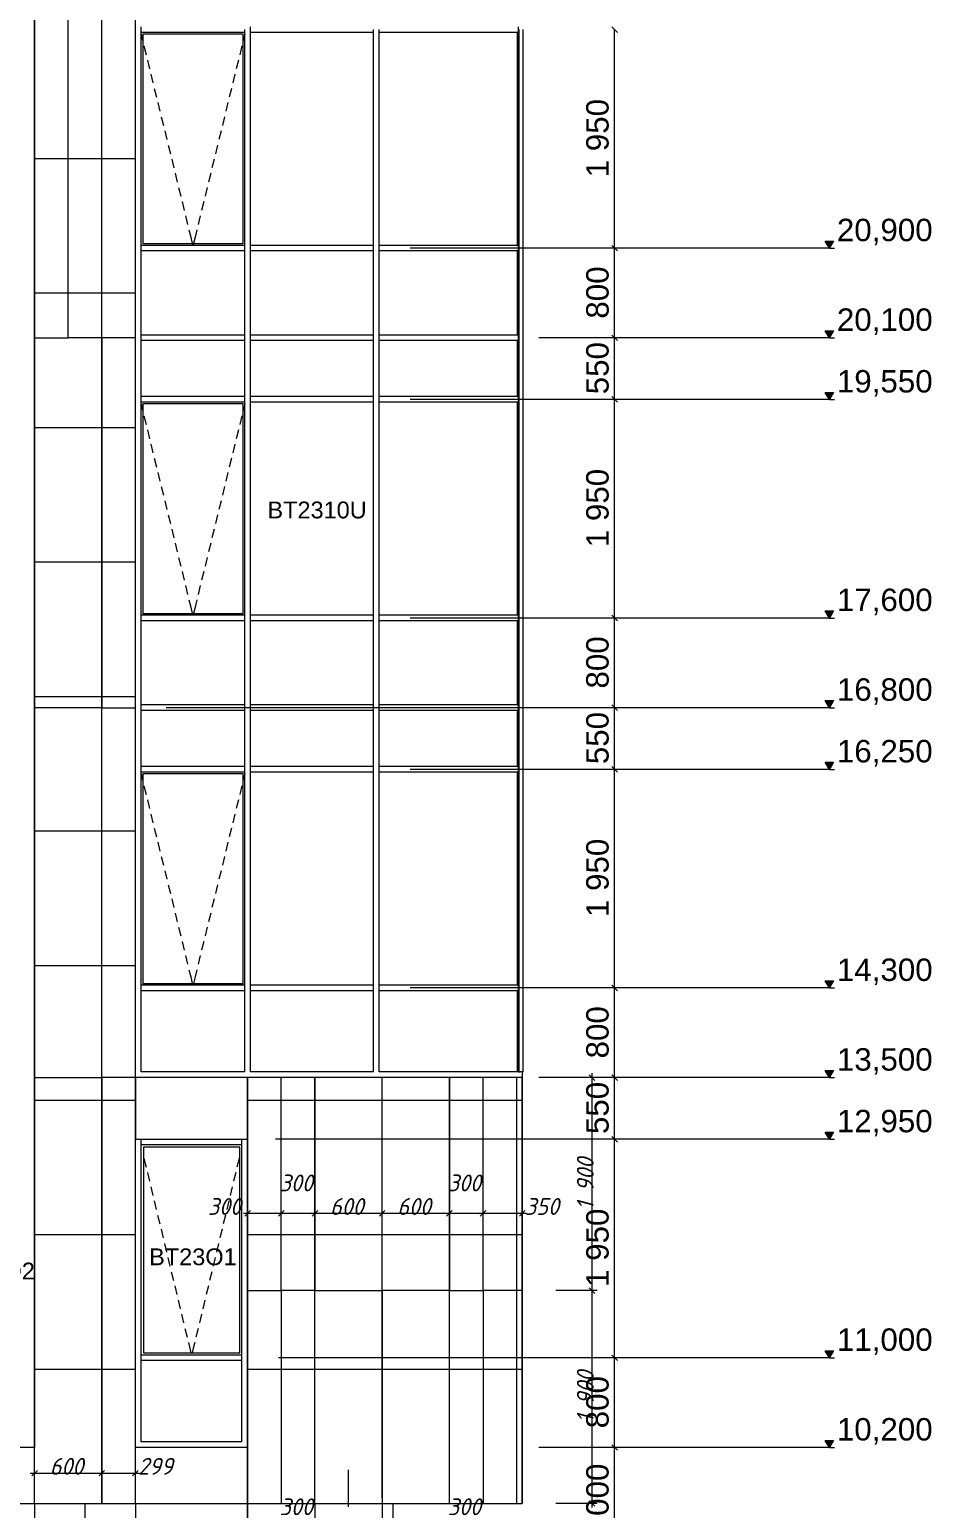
# Model space of a CAD drawing. Header units: millimetres. Extents: x 1499747 to 4230374, y -28481 to 441852.
# Drawn here: x 2748018 to 2756062, y 168941 to 182134 of the extents above; entities that cross this region are included whole.
import ezdxf
from ezdxf.xclip import XClip

# ---------------------------------------------------------------- set-up
doc = ezdxf.new("R2010")
doc.units = ezdxf.units.MM
doc.header["$MEASUREMENT"] = 0
doc.header["$XCLIPFRAME"] = 0
doc.linetypes.add('Штрихпунктирная', pattern=[670.277762, 352.777767, -176.388884, 0, -141.111112])
for name, color, linetype, lineweight in [('1 Фасад_42_Витражные окна_Ном._пера__1_Ном._пера__7', 7, 'Continuous', 18), ('1 Фасад_42_Витражные окна_Ном._пера__20_Ном._пера__1', 1, 'Continuous', 18), ('1 Фасад_42_Витражные окна_Ном._пера__3_Ном._пера__30', 30, 'Continuous', 18), ('1 Фасад_42_Витражные окна_Ном._пера__92_Ном._пера__233', 233, 'Continuous', 18), ('1 Фасад_42_Отделка керамика_Ном._пера__1_Ном._пера__7', 7, 'Continuous', 18), ('1 Фасад_42_Отделка керамика_Ном._пера__42_Ном._пера__8', 8, 'Continuous', 18), ('1 Фасад_42_Размер - ГКЛ перегородки_Ном._пера__5_Ном._пера__5', 5, 'Continuous', 18), ('1 Фасад_42_Размер - Общий_Ном._пера__1_Ном._пера__7', 7, 'Continuous', 18), ('1 Фасад_42_Сетка кладки_Ном._пера__1_Ном._пера__7', 7, 'Continuous', 18), ('1 Фасад_42_Сетка кладки_Ном._пера__20_Ном._пера__1', 1, 'Continuous', 18), ('1 Фасад_42_Сетка кладки_Ном._пера__62_Ном._пера__253', 252, 'Continuous', 18), ('1 Фасад_42_Элемент Модели - Оси_Ном._пера__2_Ном._пера__8', 8, 'Continuous', 18), ('Кабель 2х6 mm', 150, 'Continuous', 30)]:
    doc.layers.add(name, color=color, linetype=linetype, lineweight=lineweight)
doc.styles.add('СГЕНЕРИР_СТИЛЬ_1', font='')
doc.styles.add('СГЕНЕРИР_СТИЛЬ_2', font='arial.ttf')
doc.styles.get('СГЕНЕРИР_СТИЛЬ_1').set_extended_font_data('GOST Common', italic=True)

# ---------------------------------------------------------------- blocks, each defined once
blk = doc.blocks.new('Чертеж_5_42', base_point=(1557140, 9891))
at = {"layer": '1 Фасад_42_Размер - Общий_Ном._пера__1_Ном._пера__7', "linetype": 'Continuous', "true_color": 0x939598}
for points in [[(1561430, 30791), (1561466, 30854), (1561393, 30854)], [(1561430, 29991), (1561466, 30054), (1561393, 30054)], [(1561430, 29441), (1561466, 29504), (1561393, 29504)], [(1561430, 27491), (1561466, 27554), (1561393, 27554)], [(1561430, 26691), (1561466, 26754), (1561393, 26754)], [(1561430, 26141), (1561466, 26204), (1561393, 26204)], [(1561430, 24191), (1561466, 24254), (1561393, 24254)], [(1561430, 23391), (1561466, 23454), (1561393, 23454)], [(1561430, 22841), (1561466, 22904), (1561393, 22904)], [(1561430, 20891), (1561466, 20954), (1561393, 20954)], [(1561430, 20091), (1561466, 20154), (1561393, 20154)]]:
    blk.add_hatch(color=252, dxfattribs=at).paths.add_polyline_path(points)
at = {"layer": '1 Фасад_42_Витражные окна_Ном._пера__1_Ном._пера__7', "color": 252, "linetype": 'Continuous', "true_color": 0x939598}
for p, q in [((1555241, 30791), (1555241, 32741)), ((1555291, 32716), (1555291, 32766)), ((1556216, 32716), (1556216, 32741)), ((1556266, 32741), (1556266, 32766)), ((1556266, 32716), (1556266, 32741)), ((1557365, 32716), (1557365, 32741)), ((1557415, 32716), (1557415, 32741)), ((1558655, 32766), (1558655, 32716)), ((1558657, 30791), (1558657, 32741)), ((1558664, 30791), (1558664, 32741)), ((1558699, 30791), (1558699, 32741)), ((1555291, 30816), (1555291, 32716)), ((1556216, 32716), (1555291, 32716)), ((1556201, 32701), (1555306, 32701)), ((1555306, 32701), (1555306, 30831)), ((1556201, 30831), (1556201, 32701)), ((1556216, 30816), (1556216, 32716)), ((1556749, 32716), (1556266, 32716)), ((1556266, 30816), (1556266, 32716)), ((1557365, 32716), (1556749, 32716)), ((1557365, 30816), (1557365, 32716)), ((1557415, 30816), (1557415, 32716)), ((1558655, 32716), (1557415, 32716)), ((1558645, 32716), (1558645, 30816)), ((1555241, 29991), (1555241, 30791)), ((1556216, 30816), (1555291, 30816)), ((1555291, 30766), (1555291, 30816)), ((1555291, 30016), (1555291, 30766)), ((1556216, 30766), (1555291, 30766)), ((1555306, 30831), (1556201, 30831)), ((1556216, 30791), (1556216, 30816)), ((1556216, 30766), (1556216, 30791)), ((1556216, 30016), (1556216, 30766)), ((1556749, 30816), (1556266, 30816)), ((1556266, 30791), (1556266, 30816)), ((1556266, 30766), (1556266, 30791)), ((1556749, 30766), (1556266, 30766)), ((1556266, 30016), (1556266, 30766)), ((1557365, 30816), (1556749, 30816)), ((1557365, 30766), (1556749, 30766)), ((1557365, 30791), (1557365, 30816)), ((1557365, 30766), (1557365, 30791)), ((1557365, 30016), (1557365, 30766)), ((1558655, 30816), (1557415, 30816)), ((1557415, 30791), (1557415, 30816)), ((1557415, 30766), (1557415, 30791)), ((1557415, 30016), (1557415, 30766)), ((1558655, 30766), (1557415, 30766)), ((1558645, 30766), (1558645, 30016)), ((1558655, 30816), (1558655, 30766)), ((1558655, 30791), (1558657, 30791)), ((1558657, 29991), (1558657, 30791)), ((1558664, 29991), (1558664, 30791)), ((1558699, 29991), (1558699, 30791)), ((1555241, 29441), (1555241, 29991)), ((1556216, 30016), (1555291, 30016)), ((1555291, 29966), (1555291, 30016)), ((1555291, 29466), (1555291, 29966)), ((1556216, 29966), (1555291, 29966)), ((1556216, 29991), (1556216, 30016)), ((1556216, 29966), (1556216, 29991)), ((1556216, 29466), (1556216, 29966)), ((1556749, 30016), (1556266, 30016)), ((1556266, 29991), (1556266, 30016)), ((1556266, 29966), (1556266, 29991)), ((1556749, 29966), (1556266, 29966)), ((1556266, 29466), (1556266, 29966)), ((1557365, 30016), (1556749, 30016)), ((1557365, 29966), (1556749, 29966)), ((1557365, 29991), (1557365, 30016)), ((1557365, 29966), (1557365, 29991)), ((1557365, 29466), (1557365, 29966)), ((1558655, 30016), (1557415, 30016)), ((1557415, 29991), (1557415, 30016)), ((1557415, 29966), (1557415, 29991)), ((1557415, 29466), (1557415, 29966)), ((1558655, 29966), (1557415, 29966)), ((1558645, 29966), (1558645, 29466)), ((1558655, 30016), (1558655, 29966)), ((1558655, 29991), (1558657, 29991)), ((1558657, 29441), (1558657, 29991)), ((1558664, 29441), (1558664, 29991)), ((1558699, 29441), (1558699, 29991)), ((1555241, 27491), (1555241, 29441)), ((1556216, 29466), (1555291, 29466)), ((1555291, 29416), (1555291, 29466)), ((1556216, 29441), (1556216, 29466)), ((1556216, 29416), (1556216, 29441)), ((1556749, 29466), (1556266, 29466)), ((1556266, 29441), (1556266, 29466)), ((1556266, 29416), (1556266, 29441)), ((1557365, 29466), (1556749, 29466)), ((1557365, 29441), (1557365, 29466)), ((1557365, 29416), (1557365, 29441)), ((1558655, 29466), (1557415, 29466)), ((1557415, 29441), (1557415, 29466)), ((1557415, 29416), (1557415, 29441)), ((1558655, 29466), (1558655, 29416)), ((1558655, 29441), (1558657, 29441)), ((1558657, 27491), (1558657, 29441)), ((1558664, 27491), (1558664, 29441)), ((1558699, 27491), (1558699, 29441)), ((1555291, 27516), (1555291, 29416)), ((1556216, 29416), (1555291, 29416)), ((1556201, 29401), (1555306, 29401)), ((1555306, 29401), (1555306, 27531)), ((1556201, 27531), (1556201, 29401)), ((1556216, 27516), (1556216, 29416)), ((1556749, 29416), (1556266, 29416)), ((1556266, 27516), (1556266, 29416)), ((1557365, 29416), (1556749, 29416)), ((1557365, 27516), (1557365, 29416)), ((1557415, 27516), (1557415, 29416)), ((1558655, 29416), (1557415, 29416)), ((1558645, 29416), (1558645, 27516)), ((1555241, 26691), (1555241, 27491)), ((1556216, 27516), (1555291, 27516)), ((1555291, 27466), (1555291, 27516)), ((1555291, 26716), (1555291, 27466)), ((1556216, 27466), (1555291, 27466)), ((1555306, 27531), (1556201, 27531)), ((1556216, 27491), (1556216, 27516)), ((1556216, 27466), (1556216, 27491)), ((1556216, 26716), (1556216, 27466)), ((1556749, 27516), (1556266, 27516)), ((1556266, 27491), (1556266, 27516)), ((1556266, 27466), (1556266, 27491)), ((1556749, 27466), (1556266, 27466)), ((1556266, 26716), (1556266, 27466)), ((1557365, 27516), (1556749, 27516)), ((1557365, 27466), (1556749, 27466)), ((1557365, 27491), (1557365, 27516)), ((1557365, 27466), (1557365, 27491)), ((1557365, 26716), (1557365, 27466)), ((1558655, 27516), (1557415, 27516)), ((1557415, 27491), (1557415, 27516)), ((1557415, 27466), (1557415, 27491)), ((1557415, 26716), (1557415, 27466)), ((1558655, 27466), (1557415, 27466)), ((1558645, 27466), (1558645, 26716)), ((1558655, 27516), (1558655, 27466)), ((1558655, 27491), (1558657, 27491)), ((1558657, 26691), (1558657, 27491)), ((1558664, 26691), (1558664, 27491)), ((1558699, 26691), (1558699, 27491)), ((1555241, 26141), (1555241, 26691)), ((1556216, 26716), (1555291, 26716)), ((1555291, 26666), (1555291, 26716)), ((1555291, 26166), (1555291, 26666)), ((1556216, 26666), (1555291, 26666)), ((1556216, 26691), (1556216, 26716)), ((1556216, 26666), (1556216, 26691)), ((1556216, 26166), (1556216, 26666)), ((1556749, 26716), (1556266, 26716)), ((1556266, 26691), (1556266, 26716)), ((1556266, 26666), (1556266, 26691)), ((1556749, 26666), (1556266, 26666)), ((1556266, 26166), (1556266, 26666)), ((1557365, 26716), (1556749, 26716)), ((1557365, 26666), (1556749, 26666)), ((1557365, 26691), (1557365, 26716)), ((1557365, 26666), (1557365, 26691)), ((1557365, 26166), (1557365, 26666)), ((1558655, 26716), (1557415, 26716)), ((1557415, 26691), (1557415, 26716)), ((1557415, 26666), (1557415, 26691)), ((1557415, 26166), (1557415, 26666)), ((1558655, 26666), (1557415, 26666)), ((1558645, 26666), (1558645, 26166)), ((1558655, 26716), (1558655, 26666)), ((1558655, 26691), (1558657, 26691)), ((1558657, 26141), (1558657, 26691)), ((1558664, 26141), (1558664, 26691)), ((1558699, 26141), (1558699, 26691)), ((1555241, 24191), (1555241, 26141)), ((1555291, 26141), (1555291, 26166)), ((1556216, 26166), (1555291, 26166)), ((1555291, 26116), (1555291, 26141)), ((1556216, 26141), (1556216, 26166)), ((1556216, 26116), (1556216, 26141)), ((1556749, 26166), (1556266, 26166)), ((1556266, 26141), (1556266, 26166)), ((1556266, 26116), (1556266, 26141)), ((1557365, 26166), (1556749, 26166)), ((1557365, 26141), (1557365, 26166)), ((1557365, 26116), (1557365, 26141)), ((1558655, 26166), (1557415, 26166)), ((1557415, 26141), (1557415, 26166)), ((1557415, 26116), (1557415, 26141)), ((1558655, 26166), (1558655, 26116)), ((1558655, 26141), (1558657, 26141)), ((1558657, 24191), (1558657, 26141)), ((1558664, 24191), (1558664, 26141)), ((1558699, 24191), (1558699, 26141)), ((1556216, 26116), (1555291, 26116)), ((1555291, 24216), (1555291, 26116)), ((1556201, 26101), (1555306, 26101)), ((1555306, 26101), (1555306, 24231)), ((1556201, 24231), (1556201, 26101)), ((1556216, 24216), (1556216, 26116)), ((1556749, 26116), (1556266, 26116)), ((1556266, 24216), (1556266, 26116)), ((1557365, 26116), (1556749, 26116)), ((1557365, 24216), (1557365, 26116)), ((1557415, 24216), (1557415, 26116)), ((1558655, 26116), (1557415, 26116)), ((1558645, 26116), (1558645, 24216)), ((1555241, 23391), (1555241, 24191)), ((1556216, 24216), (1555291, 24216)), ((1555291, 24166), (1555291, 24216)), ((1555291, 23441), (1555291, 24166)), ((1556216, 24166), (1555291, 24166)), ((1555306, 24231), (1556201, 24231)), ((1556216, 24191), (1556216, 24216)), ((1556216, 24166), (1556216, 24191)), ((1556216, 23441), (1556216, 24166)), ((1556749, 24216), (1556266, 24216)), ((1556266, 24191), (1556266, 24216)), ((1556266, 24166), (1556266, 24191)), ((1556749, 24166), (1556266, 24166)), ((1556266, 23441), (1556266, 24166)), ((1557365, 24216), (1556749, 24216)), ((1557365, 24166), (1556749, 24166)), ((1557365, 24191), (1557365, 24216)), ((1557365, 23441), (1557365, 24191)), ((1558655, 24216), (1557415, 24216)), ((1557415, 24191), (1557415, 24216)), ((1557415, 24166), (1557415, 24191)), ((1558655, 24166), (1557415, 24166)), ((1557415, 23441), (1557415, 24166)), ((1558645, 24166), (1558645, 23441)), ((1558655, 24216), (1558655, 24166)), ((1558655, 24191), (1558657, 24191)), ((1558657, 23441), (1558657, 24191)), ((1558664, 23441), (1558664, 24191)), ((1558699, 23441), (1558699, 24191)), ((1556241, 23391), (1555241, 23391)), ((1556216, 23441), (1555291, 23441)), ((1557390, 23391), (1556241, 23391)), ((1557365, 23441), (1556266, 23441)), ((1558690, 23391), (1557390, 23391)), ((1558657, 23441), (1557415, 23441)), ((1558657, 23441), (1558664, 23441)), ((1558664, 23441), (1558673, 23441)), ((1558690, 23441), (1558673, 23441)), ((1558690, 23441), (1558699, 23441)), ((1558690, 23441), (1558690, 23391)), ((1555291, 22791), (1555291, 22841)), ((1556191, 22791), (1556191, 22841)), ((1556191, 22791), (1555291, 22791)), ((1555291, 22391), (1555291, 22791)), ((1555311, 22771), (1555311, 20936)), ((1556171, 22771), (1555311, 22771)), ((1556171, 20936), (1556171, 22771)), ((1556191, 22391), (1556191, 22791)), ((1555291, 20916), (1555291, 22391)), ((1556191, 20916), (1556191, 22391)), ((1555291, 20891), (1555291, 20916)), ((1556191, 20916), (1555291, 20916)), ((1555291, 20866), (1555291, 20891)), ((1555291, 20141), (1555291, 20866)), ((1556191, 20866), (1555291, 20866)), ((1555311, 20936), (1556171, 20936)), ((1556191, 20891), (1556191, 20916)), ((1556191, 20866), (1556191, 20891)), ((1556191, 20141), (1556191, 20866)), ((1556191, 20141), (1555291, 20141))]:
    blk.add_line(p, q, dxfattribs=at)
at = {"layer": '1 Фасад_42_Витражные окна_Ном._пера__3_Ном._пера__30', "color": 252, "linetype": 'Continuous', "true_color": 0x939598}
for p, q in [((1555291, 32701), (1555305, 32644)), ((1555316, 32595), (1555335, 32517)), ((1556190, 32595), (1556171, 32517)), ((1556216, 32701), (1556202, 32644)), ((1555347, 32469), (1555366, 32391)), ((1556159, 32469), (1556140, 32391)), ((1555378, 32342), (1555397, 32265)), ((1556128, 32342), (1556109, 32265)), ((1555409, 32216), (1555428, 32138)), ((1556097, 32216), (1556078, 32138)), ((1555440, 32090), (1555459, 32012)), ((1556066, 32090), (1556047, 32012)), ((1555471, 31964), (1555490, 31886)), ((1556035, 31964), (1556016, 31886)), ((1555502, 31837), (1555521, 31760)), ((1556004, 31837), (1555985, 31760)), ((1555533, 31711), (1555552, 31633)), ((1555973, 31711), (1555954, 31633)), ((1555564, 31585), (1555583, 31507)), ((1555942, 31585), (1555923, 31507)), ((1555595, 31459), (1555614, 31381)), ((1555912, 31459), (1555892, 31381)), ((1555626, 31332), (1555645, 31255)), ((1555881, 31332), (1555862, 31255)), ((1555656, 31206), (1555675, 31128)), ((1555850, 31206), (1555831, 31128)), ((1555687, 31080), (1555706, 31002)), ((1555819, 31080), (1555800, 31002)), ((1555718, 30953), (1555734, 30889)), ((1555734, 30889), (1555748, 30831)), ((1555772, 30889), (1555758, 30831)), ((1555788, 30953), (1555772, 30889)), ((1555748, 30831), (1555752, 30816)), ((1555758, 30831), (1555754, 30816)), ((1555291, 29401), (1555305, 29344)), ((1555316, 29295), (1555335, 29217)), ((1556190, 29295), (1556171, 29217)), ((1556216, 29401), (1556202, 29344)), ((1555347, 29169), (1555366, 29091)), ((1556159, 29169), (1556140, 29091)), ((1555378, 29042), (1555397, 28965)), ((1556128, 29042), (1556109, 28965)), ((1555409, 28916), (1555428, 28838)), ((1556097, 28916), (1556078, 28838)), ((1555440, 28790), (1555459, 28712)), ((1556066, 28790), (1556047, 28712)), ((1555471, 28664), (1555490, 28586)), ((1556035, 28664), (1556016, 28586)), ((1555502, 28537), (1555521, 28460)), ((1556004, 28537), (1555985, 28460)), ((1555533, 28411), (1555552, 28333)), ((1555973, 28411), (1555954, 28333)), ((1555564, 28285), (1555583, 28207)), ((1555942, 28285), (1555923, 28207)), ((1555595, 28159), (1555614, 28081)), ((1555912, 28159), (1555892, 28081)), ((1555626, 28032), (1555645, 27955)), ((1555881, 28032), (1555862, 27955)), ((1555656, 27906), (1555675, 27828)), ((1555850, 27906), (1555831, 27828)), ((1555687, 27780), (1555706, 27702)), ((1555819, 27780), (1555800, 27702)), ((1555718, 27653), (1555734, 27589)), ((1555734, 27589), (1555748, 27531)), ((1555772, 27589), (1555758, 27531)), ((1555788, 27653), (1555772, 27589)), ((1555748, 27531), (1555752, 27516)), ((1555758, 27531), (1555754, 27516)), ((1555291, 26101), (1555305, 26044)), ((1555316, 25995), (1555335, 25917)), ((1556190, 25995), (1556171, 25917)), ((1556216, 26101), (1556202, 26044)), ((1555347, 25869), (1555366, 25791)), ((1556159, 25869), (1556140, 25791)), ((1555378, 25742), (1555397, 25665)), ((1556128, 25742), (1556109, 25665)), ((1555409, 25616), (1555428, 25538)), ((1556097, 25616), (1556078, 25538)), ((1555440, 25490), (1555459, 25412)), ((1556066, 25490), (1556047, 25412)), ((1555471, 25364), (1555490, 25286)), ((1556035, 25364), (1556016, 25286)), ((1555502, 25237), (1555521, 25160)), ((1556004, 25237), (1555985, 25160)), ((1555533, 25111), (1555552, 25033)), ((1555973, 25111), (1555954, 25033)), ((1555564, 24985), (1555583, 24907)), ((1555942, 24985), (1555923, 24907)), ((1555595, 24859), (1555614, 24781)), ((1555912, 24859), (1555892, 24781)), ((1555626, 24732), (1555645, 24655)), ((1555881, 24732), (1555862, 24655)), ((1555656, 24606), (1555675, 24528)), ((1555850, 24606), (1555831, 24528)), ((1555687, 24480), (1555706, 24402)), ((1555819, 24480), (1555800, 24402)), ((1555718, 24353), (1555734, 24289)), ((1555734, 24289), (1555748, 24231)), ((1555772, 24289), (1555758, 24231)), ((1555788, 24353), (1555772, 24289)), ((1555748, 24231), (1555752, 24216)), ((1555758, 24231), (1555754, 24216))]:
    blk.add_line(p, q, dxfattribs=at)
at = {"layer": '1 Фасад_42_Витражные окна_Ном._пера__92_Ном._пера__233', "color": 252, "linetype": 'Continuous', "true_color": 0x939598}
for p, q in [((1555316, 22670), (1555335, 22592)), ((1556165, 22670), (1556146, 22592)), ((1555347, 22544), (1555365, 22466)), ((1556135, 22544), (1556116, 22466)), ((1555377, 22417), (1555396, 22339)), ((1556104, 22417), (1556085, 22339)), ((1555408, 22291), (1555426, 22213)), ((1556074, 22291), (1556055, 22213)), ((1555438, 22164), (1555457, 22087)), ((1555469, 22038), (1555487, 21960)), ((1556013, 22038), (1555994, 21960)), ((1556043, 22164), (1556024, 22087)), ((1555499, 21912), (1555518, 21834)), ((1555982, 21912), (1555963, 21834)), ((1555530, 21785), (1555548, 21708)), ((1555952, 21785), (1555933, 21708)), ((1555560, 21659), (1555579, 21581)), ((1555921, 21659), (1555902, 21581)), ((1555591, 21533), (1555609, 21455)), ((1555891, 21533), (1555872, 21455)), ((1555621, 21406), (1555640, 21328)), ((1555860, 21406), (1555841, 21328)), ((1555652, 21280), (1555670, 21202)), ((1555830, 21280), (1555811, 21202)), ((1555682, 21153), (1555701, 21076)), ((1555799, 21153), (1555780, 21076)), ((1555713, 21027), (1555722, 20989)), ((1555722, 20989), (1555735, 20936)), ((1555759, 20989), (1555747, 20936)), ((1555769, 21027), (1555759, 20989))]:
    blk.add_line(p, q, dxfattribs=at)
at = {"layer": '1 Фасад_42_Отделка керамика_Ном._пера__1_Ном._пера__7', "color": 252, "linetype": 'Continuous', "true_color": 0x939598}
for p, q in [((1554341, 33291), (1554341, 29991)), ((1554641, 29991), (1554641, 33291)), ((1554341, 29991), (1554641, 29991)), ((1554941, 29991), (1554941, 26691)), ((1555241, 29991), (1554941, 29991)), ((1554341, 26691), (1554341, 23391)), ((1554941, 26691), (1554341, 26691)), ((1554941, 23391), (1554941, 26691)), ((1554941, 26691), (1555241, 26691)), ((1554341, 23391), (1554941, 23391)), ((1554941, 23391), (1554941, 19591)), ((1555241, 23391), (1554941, 23391)), ((1555241, 23391), (1555241, 22841)), ((1556241, 23391), (1556241, 22841)), ((1556541, 21491), (1556541, 23391)), ((1556841, 23391), (1556841, 21491)), ((1557441, 21491), (1557441, 23391)), ((1558041, 23391), (1558041, 21491)), ((1558341, 21491), (1558341, 23391)), ((1558690, 23391), (1558690, 19591)), ((1558690, 23391), (1558690, 23391)), ((1555241, 19591), (1555241, 22841)), ((1555241, 22841), (1556241, 22841)), ((1556241, 22841), (1556241, 21491)), ((1556241, 21491), (1556541, 21491)), ((1556541, 21491), (1556541, 19591)), ((1556841, 21491), (1556541, 21491)), ((1556841, 21491), (1557441, 21491)), ((1556841, 19591), (1556841, 21491)), ((1557441, 21491), (1557441, 19591)), ((1558041, 21491), (1557441, 21491)), ((1558041, 19591), (1558041, 21491)), ((1558041, 21491), (1558341, 21491)), ((1558341, 21491), (1558341, 19591)), ((1558690, 21491), (1558341, 21491)), ((1558690, 19591), (1558690, 21491)), ((1554341, 20091), (1553341, 20091)), ((1554341, 19591), (1554341, 20091)), ((1553240, 19591), (1554341, 19591)), ((1554941, 19591), (1555241, 19591)), ((1556541, 19591), (1556841, 19591)), ((1557441, 19591), (1558041, 19591)), ((1557540, 9891), (1557540, 19591)), ((1558341, 19591), (1558690, 19591))]:
    blk.add_line(p, q, dxfattribs=at)
at = {"layer": '1 Фасад_42_Отделка керамика_Ном._пера__42_Ном._пера__8', "color": 252, "linetype": 'Continuous', "true_color": 0x939598}
for p, q in [((1554341, 29991), (1554341, 26691)), ((1554941, 29991), (1554641, 29991)), ((1554341, 23391), (1554341, 20091)), ((1558690, 21491), (1558690, 23391)), ((1556241, 21491), (1556241, 20091)), ((1556241, 20091), (1555241, 20091)), ((1556241, 20091), (1556241, 19591)), ((1554341, 19591), (1554941, 19591)), ((1555241, 19591), (1556241, 19591)), ((1556241, 19591), (1556541, 19591)), ((1556841, 19591), (1557441, 19591)), ((1558041, 19591), (1558341, 19591))]:
    blk.add_line(p, q, dxfattribs=at)
at = {"layer": '1 Фасад_42_Размер - ГКЛ перегородки_Ном._пера__5_Ном._пера__5', "color": 252, "linetype": 'Continuous', "true_color": 0x939598}
for p, q in [((1559360, 23391), (1558990, 23391)), ((1559339, 23366), (1559289, 23416)), ((1559314, 23391), (1559314, 23429)), ((1559314, 21491), (1559314, 23391)), ((1559289, 21516), (1559339, 21466)), ((1559289, 21516), (1559339, 21466)), ((1559360, 21491), (1558990, 21491)), ((1559360, 21491), (1558990, 21491)), ((1559314, 19591), (1559314, 21491)), ((1559360, 19591), (1558990, 19591)), ((1559289, 19616), (1559339, 19566)), ((1559314, 19554), (1559314, 19591))]:
    blk.add_line(p, q, dxfattribs=at)
at = {"layer": '1 Фасад_42_Размер - Общий_Ном._пера__1_Ном._пера__7', "color": 252, "linetype": 'Continuous', "true_color": 0x939598}
for p, q in [((1559490, 32766), (1559540, 32716)), ((1559490, 32766), (1559540, 32716)), ((1559515, 30791), (1559515, 32741)), ((1561430, 30791), (1557690, 30791)), ((1559562, 30791), (1557690, 30791)), ((1559562, 30791), (1557690, 30791)), ((1559490, 30816), (1559540, 30766)), ((1559490, 30816), (1559540, 30766)), ((1559515, 29991), (1559515, 30791)), ((1561430, 30791), (1561393, 30854)), ((1561393, 30854), (1561466, 30854)), ((1561466, 30854), (1561430, 30791)), ((1561430, 30791), (1561477, 30791)), ((1561430, 29991), (1558840, 29991)), ((1559562, 29991), (1558840, 29991)), ((1559562, 29991), (1558840, 29991)), ((1559490, 30016), (1559540, 29966)), ((1559490, 30016), (1559540, 29966)), ((1559515, 29441), (1559515, 29991)), ((1561430, 29991), (1561393, 30054)), ((1561393, 30054), (1561466, 30054)), ((1561466, 30054), (1561430, 29991)), ((1561430, 29991), (1561477, 29991)), ((1561430, 29441), (1557690, 29441)), ((1559562, 29441), (1557690, 29441)), ((1559562, 29441), (1557690, 29441)), ((1559490, 29466), (1559540, 29416)), ((1559490, 29466), (1559540, 29416)), ((1559515, 27491), (1559515, 29441)), ((1561430, 29441), (1561393, 29504)), ((1561393, 29504), (1561466, 29504)), ((1561466, 29504), (1561430, 29441)), ((1561430, 29441), (1561477, 29441)), ((1561430, 27491), (1557690, 27491)), ((1559562, 27491), (1557690, 27491)), ((1559562, 27491), (1557690, 27491)), ((1559490, 27516), (1559540, 27466)), ((1559490, 27516), (1559540, 27466)), ((1559515, 26691), (1559515, 27491)), ((1561430, 27491), (1561393, 27554)), ((1561393, 27554), (1561466, 27554)), ((1561466, 27554), (1561430, 27491)), ((1561430, 27491), (1561477, 27491)), ((1561430, 26691), (1555516, 26691)), ((1559562, 26691), (1555516, 26691)), ((1559562, 26691), (1555516, 26691)), ((1559490, 26716), (1559540, 26666)), ((1559490, 26716), (1559540, 26666)), ((1559515, 26141), (1559515, 26691)), ((1561430, 26691), (1561393, 26754)), ((1561393, 26754), (1561466, 26754)), ((1561466, 26754), (1561430, 26691)), ((1561430, 26691), (1561477, 26691)), ((1561430, 26141), (1557690, 26141)), ((1559562, 26141), (1557690, 26141)), ((1559562, 26141), (1557690, 26141)), ((1559490, 26166), (1559540, 26116)), ((1559490, 26166), (1559540, 26116)), ((1559515, 24191), (1559515, 26141)), ((1561430, 26141), (1561393, 26204)), ((1561393, 26204), (1561466, 26204)), ((1561466, 26204), (1561430, 26141)), ((1561430, 26141), (1561477, 26141)), ((1561430, 24191), (1557690, 24191)), ((1559562, 24191), (1557690, 24191)), ((1559562, 24191), (1557690, 24191)), ((1559490, 24216), (1559540, 24166)), ((1559490, 24216), (1559540, 24166)), ((1559515, 23391), (1559515, 24191)), ((1561430, 24191), (1561393, 24254)), ((1561393, 24254), (1561466, 24254)), ((1561466, 24254), (1561430, 24191)), ((1561430, 24191), (1561477, 24191)), ((1561430, 23391), (1558840, 23391)), ((1559562, 23391), (1558840, 23391)), ((1559562, 23391), (1558840, 23391)), ((1559490, 23416), (1559540, 23366)), ((1559490, 23416), (1559540, 23366)), ((1559515, 22841), (1559515, 23391)), ((1561430, 23391), (1561393, 23454)), ((1561393, 23454), (1561466, 23454)), ((1561466, 23454), (1561430, 23391)), ((1561430, 23391), (1561477, 23391)), ((1561430, 22841), (1556491, 22841)), ((1559562, 22841), (1556541, 22841)), ((1559562, 22841), (1556541, 22841)), ((1559490, 22866), (1559540, 22816)), ((1559490, 22866), (1559540, 22816)), ((1559515, 20891), (1559515, 22841)), ((1561430, 22841), (1561393, 22904)), ((1561393, 22904), (1561466, 22904)), ((1561466, 22904), (1561430, 22841)), ((1561430, 22841), (1561477, 22841)), ((1559562, 20891), (1556516, 20891)), ((1559562, 20891), (1556516, 20891)), ((1561430, 20891), (1556541, 20891)), ((1559490, 20916), (1559540, 20866)), ((1559490, 20916), (1559540, 20866)), ((1559515, 20091), (1559515, 20891)), ((1561430, 20891), (1561393, 20954)), ((1561393, 20954), (1561466, 20954)), ((1561466, 20954), (1561430, 20891)), ((1561430, 20891), (1561477, 20891)), ((1561430, 20091), (1558840, 20091)), ((1559562, 20091), (1558840, 20091)), ((1559562, 20091), (1558840, 20091)), ((1559490, 20116), (1559540, 20066)), ((1559490, 20116), (1559540, 20066)), ((1559515, 19091), (1559515, 20091)), ((1561430, 20091), (1561393, 20154)), ((1561393, 20154), (1561466, 20154)), ((1561466, 20154), (1561430, 20091)), ((1561430, 20091), (1561477, 20091))]:
    blk.add_line(p, q, dxfattribs=at)
at = {"layer": '1 Фасад_42_Сетка кладки_Ном._пера__1_Ном._пера__7', "color": 252, "linetype": 'Continuous', "true_color": 0x939598}
blk.add_line((1558691, 23391), (1558691, 19591), dxfattribs=at)
at = {"layer": '1 Фасад_42_Сетка кладки_Ном._пера__20_Ном._пера__1', "color": 252, "linetype": 'Continuous', "true_color": 0x939598}
for p, q in [((1556203, 22180), (1556241, 22180)), ((1556266, 22205), (1556216, 22155)), ((1556241, 21791), (1556241, 22227)), ((1556241, 22180), (1556541, 22180)), ((1556566, 22205), (1556516, 22155)), ((1556566, 22205), (1556516, 22155)), ((1556541, 21791), (1556541, 22227)), ((1556541, 21791), (1556541, 22227)), ((1556541, 22180), (1556841, 22180)), ((1556866, 22205), (1556816, 22155)), ((1556866, 22205), (1556816, 22155)), ((1556841, 21791), (1556841, 22227)), ((1556841, 21791), (1556841, 22227)), ((1556841, 22180), (1557441, 22180)), ((1557466, 22205), (1557416, 22155)), ((1557466, 22205), (1557416, 22155)), ((1557441, 21791), (1557441, 22227)), ((1557441, 21791), (1557441, 22227)), ((1557441, 22180), (1558041, 22180)), ((1558066, 22205), (1558016, 22155)), ((1558066, 22205), (1558016, 22155)), ((1558041, 21791), (1558041, 22227)), ((1558041, 21791), (1558041, 22227)), ((1558041, 22180), (1558341, 22180)), ((1558366, 22205), (1558316, 22155)), ((1558366, 22205), (1558316, 22155)), ((1558341, 21791), (1558341, 22227)), ((1558341, 21791), (1558341, 22227)), ((1558341, 22180), (1558690, 22180)), ((1558665, 22155), (1558715, 22205)), ((1558690, 21791), (1558690, 22227)), ((1558690, 22180), (1558728, 22180)), ((1554303, 19862), (1554341, 19862)), ((1554366, 19887), (1554316, 19837)), ((1554341, 19815), (1554341, 19909)), ((1554341, 19862), (1554941, 19862)), ((1554966, 19887), (1554916, 19837)), ((1554966, 19887), (1554916, 19837)), ((1554941, 19815), (1554941, 19909)), ((1554941, 19815), (1554941, 19909)), ((1554941, 19862), (1555240, 19862)), ((1555215, 19837), (1555265, 19887)), ((1555240, 19815), (1555240, 19909)), ((1555240, 19862), (1555278, 19862)), ((1556241, 19244), (1556241, 19791))]:
    blk.add_line(p, q, dxfattribs=at)
at = {"layer": '1 Фасад_42_Сетка кладки_Ном._пера__62_Ном._пера__253', "color": 252, "linetype": 'Continuous', "true_color": 0x939598}
for p, q in [((1554340, 19591), (1554340, 14141)), ((1554790, 19591), (1554790, 14141)), ((1555240, 19591), (1555240, 14141)), ((1556240, 19591), (1556240, 9891)), ((1556840, 19591), (1556840, 9891)), ((1557440, 19591), (1557440, 9891))]:
    blk.add_line(p, q, dxfattribs=at)
at = {"layer": '1 Фасад_42_Сетка кладки_Ном._пера__62_Ном._пера__253', "color": 252, "linetype": 'Continuous', "true_color": 0x939598, "flags": 128}
for points in [[(1554341, 19591), (1554341, 50241)], [(1554941, 19591), (1554941, 50241)], [(1555241, 19591), (1555241, 50241)], [(1554341, 31591), (1555241, 31591)], [(1554341, 30391), (1555241, 30391)], [(1554341, 29191), (1555241, 29191)], [(1554341, 27991), (1555241, 27991)], [(1554341, 26791), (1555241, 26791)], [(1554341, 25591), (1555241, 25591)], [(1554341, 24391), (1555241, 24391)], [(1556241, 19591), (1556241, 23391)], [(1556841, 19591), (1556841, 23391)], [(1557441, 19641), (1557441, 23391)], [(1558041, 19591), (1558041, 23391)], [(1558641, 19591), (1558641, 23391)], [(1554341, 23191), (1555241, 23191)], [(1556241, 23191), (1558690, 23191)], [(1554341, 21991), (1555241, 21991)], [(1556241, 21991), (1558690, 21991)], [(1554341, 20791), (1555241, 20791)], [(1556241, 20791), (1558690, 20791)], [(1554341, 19591), (1555241, 19591)]]:
    blk.add_lwpolyline(points, dxfattribs=at)
at = {"layer": '1 Фасад_42_Элемент Модели - Оси_Ном._пера__2_Ном._пера__8', "linetype": 'Штрихпунктирная'}
blk.add_line((1557140, 18891), (1557140, 19891), dxfattribs=at)
at = {"layer": '1 Фасад_42_Витражные окна_Ном._пера__20_Ном._пера__1', "color": 252, "linetype": 'Continuous', "true_color": 0x939598, "char_height": 150, "attachment_point": 4, "style": 'СГЕНЕРИР_СТИЛЬ_2'}
for s, insert in [('\\A1;{\\pql;\\fArial|b0|i0|c204|p0;\\W1.000000;ВТ2310U}', (1556418, 28454)), ('\\A1;{\\pql;\\fArial|b0|i0|c204|p0;\\W1.000000;ВТ23O1}', (1555363, 21791)), ('\\A1;{\\pql;\\fArial|b0|i0|c204|p0;\\W1.000000;ВТ3110О2}', (1553330, 21664))]:
    blk.add_mtext(s, dxfattribs=dict(at, insert=insert))
at = {"layer": '1 Фасад_42_Размер - ГКЛ перегородки_Ном._пера__5_Ном._пера__5', "color": 252, "linetype": 'Continuous', "true_color": 0x939598, "char_height": 150, "attachment_point": 7, "rotation": 90, "style": 'СГЕНЕРИР_СТИЛЬ_1'}
for insert in [(1559328, 22211), (1559328, 20311)]:
    blk.add_mtext('\\A1;{\\pql;\\fGOST Common|b0|i1|c204|p0;\\W1.000000;1\xa0900}', dxfattribs=dict(at, insert=insert))
at = {"layer": '1 Фасад_42_Размер - Общий_Ном._пера__1_Ном._пера__7', "color": 252, "linetype": 'Continuous', "true_color": 0x939598, "char_height": 200, "attachment_point": 7, "rotation": 90, "style": 'СГЕНЕРИР_СТИЛЬ_2'}
for s, insert in [('\\A1;{\\pql;\\fArial|b0|i0|c204|p0;\\W1.000000;1\xa0950}', (1559464, 31423)), ('\\A1;{\\pql;\\fArial|b0|i0|c204|p0;\\W1.000000;800}', (1559464, 30162)), ('\\A1;{\\pql;\\fArial|b0|i0|c204|p0;\\W1.000000;550}', (1559464, 29487)), ('\\A1;{\\pql;\\fArial|b0|i0|c204|p0;\\W1.000000;1\xa0950}', (1559464, 28123)), ('\\A1;{\\pql;\\fArial|b0|i0|c204|p0;\\W1.000000;800}', (1559464, 26862)), ('\\A1;{\\pql;\\fArial|b0|i0|c204|p0;\\W1.000000;550}', (1559464, 26187)), ('\\A1;{\\pql;\\fArial|b0|i0|c204|p0;\\W1.000000;1\xa0950}', (1559464, 24823)), ('\\A1;{\\pql;\\fArial|b0|i0|c204|p0;\\W1.000000;800}', (1559464, 23562)), ('\\A1;{\\pql;\\fArial|b0|i0|c204|p0;\\W1.000000;550}', (1559464, 22887)), ('\\A1;{\\pql;\\fArial|b0|i0|c204|p0;\\W1.000000;1\xa0950}', (1559464, 21523)), ('\\A1;{\\pql;\\fArial|b0|i0|c204|p0;\\W1.000000;800}', (1559464, 20262)), ('\\A1;{\\pql;\\fArial|b0|i0|c204|p0;\\W1.000000;1\xa0000}', (1559464, 19248))]:
    blk.add_mtext(s, dxfattribs=dict(at, insert=insert))
at = {"layer": '1 Фасад_42_Размер - Общий_Ном._пера__1_Ном._пера__7', "color": 252, "linetype": 'Continuous', "true_color": 0x939598, "char_height": 200, "attachment_point": 7, "style": 'СГЕНЕРИР_СТИЛЬ_2'}
for s, insert in [('\\A1;{\\pql;\\fArial|b0|i0|c204|p0;\\W1.000000;20,900}', (1561497, 30816)), ('\\A1;{\\pql;\\fArial|b0|i0|c204|p0;\\W1.000000;20,100}', (1561497, 30016)), ('\\A1;{\\pql;\\fArial|b0|i0|c204|p0;\\W1.000000;19,550}', (1561497, 29466)), ('\\A1;{\\pql;\\fArial|b0|i0|c204|p0;\\W1.000000;17,600}', (1561497, 27516)), ('\\A1;{\\pql;\\fArial|b0|i0|c204|p0;\\W1.000000;16,800}', (1561497, 26716)), ('\\A1;{\\pql;\\fArial|b0|i0|c204|p0;\\W1.000000;16,250}', (1561497, 26166)), ('\\A1;{\\pql;\\fArial|b0|i0|c204|p0;\\W1.000000;14,300}', (1561497, 24216)), ('\\A1;{\\pql;\\fArial|b0|i0|c204|p0;\\W1.000000;13,500}', (1561497, 23416)), ('\\A1;{\\pql;\\fArial|b0|i0|c204|p0;\\W1.000000;12,950}', (1561497, 22866)), ('\\A1;{\\pql;\\fArial|b0|i0|c204|p0;\\W1.000000;11,000}', (1561497, 20916)), ('\\A1;{\\pql;\\fArial|b0|i0|c204|p0;\\W1.000000;10,200}', (1561497, 20116))]:
    blk.add_mtext(s, dxfattribs=dict(at, insert=insert))
at = {"layer": '1 Фасад_42_Сетка кладки_Ном._пера__20_Ном._пера__1', "color": 252, "linetype": 'Continuous', "true_color": 0x939598, "char_height": 150, "attachment_point": 7, "style": 'СГЕНЕРИР_СТИЛЬ_1'}
for s, insert in [('\\A1;{\\pql;\\fGOST Common|b0|i1|c204|p0;\\W1.000000;300}', (1556526, 22376)), ('\\A1;{\\pql;\\fGOST Common|b0|i1|c204|p0;\\W1.000000;300}', (1558026, 22376)), ('\\A1;{\\pql;\\fGOST Common|b0|i1|c204|p0;\\W1.000000;300}', (1555886, 22166)), ('\\A1;{\\pql;\\fGOST Common|b0|i1|c204|p0;\\W1.000000;600}', (1556976, 22166)), ('\\A1;{\\pql;\\fGOST Common|b0|i1|c204|p0;\\W1.000000;600}', (1557576, 22166)), ('\\A1;{\\pql;\\fGOST Common|b0|i1|c204|p0;\\W1.000000;350}', (1558715, 22166)), ('\\A1;{\\pql;\\fGOST Common|b0|i1|c204|p0;\\W1.000000;600}', (1554476, 19848)), ('\\A1;{\\pql;\\fGOST Common|b0|i1|c204|p0;\\W1.000000;299}', (1555265, 19848)), ('\\A1;{\\pql;\\fGOST Common|b0|i1|c204|p0;\\W1.000000;300}', (1556526, 19487)), ('\\A1;{\\pql;\\fGOST Common|b0|i1|c204|p0;\\W1.000000;300}', (1558026, 19487))]:
    blk.add_mtext(s, dxfattribs=dict(at, insert=insert))

msp = doc.modelspace()

# ---------------------------------------------------------------- block references
at = {"layer": 'Кабель 2х6 mm', "lineweight": 35}
ref = msp.add_blockref('Чертеж_5_42', (2750861.57013, 159284.39347), dxfattribs=at)
XClip(ref).set_block_clipping_path([(1496000, -1299.0576434789), (1580000, 60181.6414690267)])

doc.saveas('drawing.dxf')
